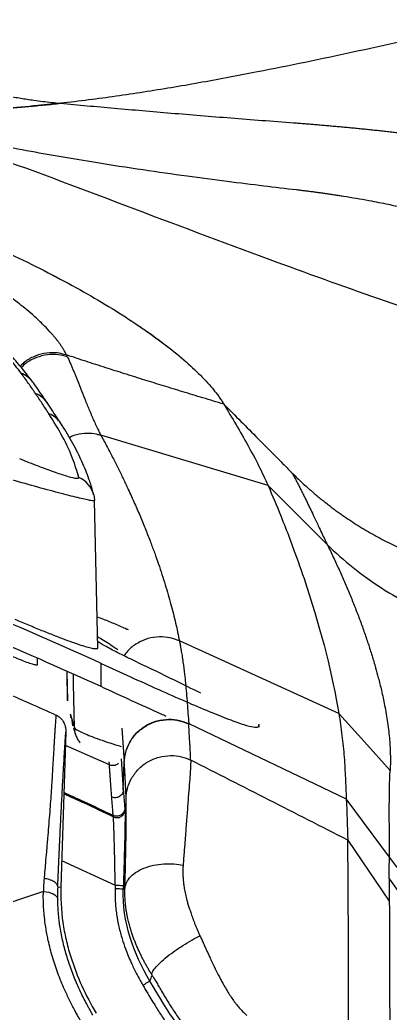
# Model space of a CAD drawing. Extents: x 525 to 609, y 649 to 778.
# Drawn here: x 558.07 to 560.35, y 680.09 to 686.19 of the extents above; entities that cross this region are included whole.
import ezdxf

# ---------------------------------------------------------------- set-up
doc = ezdxf.new("R2010")
doc.units = 0
doc.header["$MEASUREMENT"] = 0
doc.layers.add('1', color=4, linetype='Continuous')

# ---------------------------------------------------------------- blocks, each defined once
blk = doc.blocks.new('JETSETTER')
at = {"layer": '1', "color": 3, "linetype": 'Continuous', "lineweight": 25}
for p, q in [((33.4446, 14.5138), (33.4239, 14.517)), ((33.445, 14.513), (33.4446, 14.5138)), ((34.4704, 14.2055), (33.4446, 14.5138)), ((33.4046, 14.1131), (33.404, 14.1128)), ((33.4254, 13.2073), (33.4047, 14.1128)), ((33.0529, 13.1436), (33.0529, 13.1039)), ((33.4459, 12.9701), (33.4456, 13.1131)), ((33.2345, 13.0634), (33.2381, 12.886)), ((33.2349, 13.0632), (33.2385, 12.8826)), ((33.2549, 12.8033), (33.2591, 12.7917)), ((33.2596, 12.7816), (33.2591, 12.7917)), ((33.2678, 12.7653), (33.2815, 12.719)), ((33.2293, 12.6916), (33.1981, 11.74)), ((33.2766, 12.7166), (33.2866, 12.6826)), ((33.573, 12.7147), (33.588, 12.5092)), ((33.9835, 12.7409), (33.9833, 12.7429)), ((33.9833, 12.7429), (34.951, 12.2824)), ((34.413, 12.7392), (34.4145, 12.7353)), ((34.4158, 12.7221), (34.4158, 12.7311)), ((33.4967, 12.4895), (33.2266, 12.6087)), ((33.4967, 12.4895), (33.4942, 12.5081)), ((33.5679, 12.5266), (33.5821, 12.336)), ((33.5821, 12.336), (33.5881, 12.5071)), ((33.5881, 12.5071), (33.588, 12.5092)), ((35.2155, 11.9235), (34.9511, 12.2824)), ((33.5913, 12.222), (33.592, 12.2137)), ((33.5206, 12.1706), (33.5199, 12.1789)), ((34.9597, 12.0281), (35.215, 11.6524)), ((33.2034, 11.9034), (33.5324, 11.7513)), ((33.1793, 11.7406), (33.1981, 11.74)), ((33.5324, 11.7513), (33.5316, 11.729)), ((33.5823, 11.7496), (33.5816, 11.7274))]:
    blk.add_line(p, q, dxfattribs=at)
at = {"layer": '1', "color": 3, "linetype": 'Continuous', "lineweight": 25, "flags": 128}
for points in [[(33.4001, 14.1475), (33.4026, 14.1355), (33.4046, 14.1131)], [(34.8349, 13.841), (34.6528, 14.0231), (34.4704, 14.2055)], [(34.9048, 12.8062), (34.4157, 13.0286), (33.9266, 13.251)], [(33.2815, 12.719), (33.2766, 12.9878), (33.2755, 13.0453)], [(35.2201, 12.4552), (35.0627, 12.6304), (34.9048, 12.8062)], [(33.2726, 12.7305), (33.2695, 12.7456), (33.2678, 12.7653)], [(33.2865, 12.6831), (33.2834, 12.6979), (33.2815, 12.719)], [(33.0913, 11.712), (32.412, 11.4861), (31.7327, 11.2602)]]:
    blk.add_lwpolyline(points, dxfattribs=at)
at = {"layer": '1', "color": 3, "linetype": 'Continuous', "lineweight": 25}
for centre, radius, start, end in [((32.9008, 14.7501), 0.1542, 36.06491, 69.42287), ((32.9875, 14.6255), 0.1545, 33.61311, 68.98162), ((33.0686, 14.5021), 0.1546, 32.45861, 68.58558), ((33.2485, 14.11), 0.1562, 13.87221, 67.22216)]:
    blk.add_arc(centre, radius, start, end, dxfattribs=at)
for points, knots in [([(36.7355, 17.2739), (36.6783, 17.2599), (36.5589, 17.2306), (36.3727, 17.1852), (36.1717, 17.1366), (35.9683, 17.088), (35.7672, 17.0405), (35.4443, 16.9653), (35.0884, 16.8852), (34.6985, 16.8023), (34.3908, 16.7402), (34.0678, 16.6793), (33.7854, 16.6314), (33.5593, 16.5973), (33.3896, 16.5741), (33.2222, 16.554), (33.0426, 16.5354), (32.8674, 16.5211), (32.7239, 16.513), (32.6166, 16.5088), (32.5404, 16.5069), (32.4644, 16.5062), (32.4112, 16.5064), (32.3707, 16.5071), (32.3425, 16.5077), (32.3154, 16.5086), (32.2881, 16.5095), (32.2586, 16.5107), (32.2241, 16.5123), (32.1929, 16.5139), (32.1618, 16.5156), (32.1347, 16.5173), (32.1031, 16.5196), (32.0713, 16.5221), (32.0366, 16.5252), (31.9989, 16.5289), (31.9579, 16.5335), (31.9138, 16.539), (31.8684, 16.5455), (31.8374, 16.5505), (31.8222, 16.553)], [0, 0, 0, 0, 0.036068, 0.075251, 0.117534, 0.162891, 0.203618, 0.244318, 0.366449, 0.427516, 0.488591, 0.558647, 0.628508, 0.663041, 0.697137, 0.731706, 0.764045, 0.804695, 0.835772, 0.848376, 0.867309, 0.880036, 0.892015, 0.897628, 0.902892, 0.90782, 0.912676, 0.917983, 0.924256, 0.932014, 0.935564, 0.941925, 0.947458, 0.953483, 0.960014, 0.96709, 0.974764, 0.983016, 0.991706, 1, 1, 1, 1]), ([(32.552, 16.673), (32.5627, 16.6699), (32.5846, 16.6636), (32.6188, 16.6543), (32.6553, 16.6447), (32.694, 16.635), (32.735, 16.6253), (32.7783, 16.6156), (32.8239, 16.6061), (32.882, 16.5947), (32.9519, 16.5824), (33.0241, 16.5715), (33.0874, 16.5632), (33.1418, 16.5569), (33.1781, 16.5533), (33.1962, 16.5516)], [0, 0, 0, 0, 0.050588, 0.104586, 0.161991, 0.222798, 0.286999, 0.354587, 0.425552, 0.499882, 0.624988, 0.749932, 0.833408, 0.916767, 1, 1, 1, 1]), ([(31.8222, 16.553), (31.8309, 16.5516), (31.8486, 16.5486), (31.8755, 16.5445), (31.9032, 16.5406), (31.9317, 16.5368), (31.9611, 16.5332), (31.9914, 16.5298), (32.0341, 16.5254), (32.0918, 16.5203), (32.1562, 16.5159), (32.2117, 16.5129), (32.253, 16.511), (32.2874, 16.5096), (32.3291, 16.5081), (32.3835, 16.5066), (32.457, 16.506), (32.5317, 16.5068), (32.6326, 16.5092), (32.7558, 16.5144), (32.8877, 16.523), (33.0026, 16.5324), (33.0987, 16.5412), (33.1634, 16.5481), (33.1962, 16.5516)], [0, 0, 0, 0, 0.01804, 0.0367413, 0.0561175, 0.0761822, 0.0969489, 0.1184316, 0.1406442, 0.1882239, 0.2423227, 0.2792245, 0.3078337, 0.3304409, 0.3513855, 0.3950504, 0.445387, 0.5094709, 0.5583166, 0.6669999, 0.7827529, 0.8530855, 0.9254965, 1, 1, 1, 1]), ([(33.1962, 16.5516), (33.2506, 16.5466), (33.3608, 16.5365), (33.5284, 16.5215), (33.7004, 16.5065), (33.877, 16.4915), (34.0582, 16.4765), (34.2439, 16.4615), (34.4343, 16.4466), (34.5628, 16.4368), (34.6278, 16.4319)], [0, 0, 0, 0, 0.11402, 0.231129, 0.351351, 0.474711, 0.601232, 0.730939, 0.863853, 1, 1, 1, 1]), ([(32.1889, 16.4327), (32.1952, 16.4311), (32.2079, 16.4281), (32.2331, 16.4219), (32.2773, 16.4114), (32.3657, 16.3906), (32.5431, 16.3506), (32.7681, 16.3039), (33.0741, 16.2457), (33.376, 16.1939), (33.6955, 16.1446), (33.9656, 16.1064), (34.2127, 16.0738), (34.4367, 16.0459), (34.5782, 16.0293), (34.6451, 16.0214)], [0, 0, 0, 0, 0.007815, 0.015628, 0.031256, 0.062514, 0.125034, 0.25008, 0.339151, 0.500038, 0.618856, 0.728337, 0.828391, 0.918956, 1, 1, 1, 1]), ([(37.1574, 14.7831), (36.9338, 14.8319), (36.4864, 14.9295), (35.817, 15.1267), (35.1496, 15.3481), (34.41, 15.6157), (33.598, 15.9217), (32.8348, 16.2115), (32.3648, 16.3691), (32.1913, 16.4273)], [0, 0, 0, 0, 0.134281, 0.268568, 0.40286, 0.537155, 0.716216, 0.895277, 1, 1, 1, 1]), ([(34.6278, 16.4319), (34.6392, 16.431), (34.6621, 16.4293), (34.6965, 16.4266), (34.731, 16.4239), (34.7656, 16.4211), (34.8002, 16.4182), (34.8349, 16.4152), (34.8697, 16.4121), (34.9046, 16.409), (34.9395, 16.4058), (34.9745, 16.4025), (35.0095, 16.3991), (35.0446, 16.3956), (35.0797, 16.3921), (35.1149, 16.3884), (35.1501, 16.3847), (35.1854, 16.3809), (35.2207, 16.377), (35.2561, 16.373), (35.2914, 16.3689), (35.3268, 16.3648), (35.3622, 16.3605), (35.3976, 16.3562), (35.4331, 16.3517), (35.4685, 16.3472), (35.504, 16.3426), (35.5394, 16.3378), (35.5748, 16.333), (35.6103, 16.3281), (35.6457, 16.3231), (35.6811, 16.3179), (35.7165, 16.3127), (35.7518, 16.3074), (35.7871, 16.302), (35.8224, 16.2964), (35.8937, 16.285), (36.0004, 16.2671), (36.1409, 16.2415), (36.2797, 16.2142), (36.4587, 16.176), (36.6728, 16.1245), (36.87, 16.0689), (37.0177, 16.0216), (37.1572, 15.9729), (37.3172, 15.9092), (37.4841, 15.8294), (37.6016, 15.7606), (37.6819, 15.7045), (37.7352, 15.6621), (37.7813, 15.6193), (37.8202, 15.5763), (37.8514, 15.5334), (37.8704, 15.4989), (37.8813, 15.4731), (37.8874, 15.4558), (37.8921, 15.4387), (37.8956, 15.4216), (37.8969, 15.4103), (37.8975, 15.4047)], [0, 0, 0, 0, 0.0067849, 0.0135893, 0.0204134, 0.0272574, 0.0341213, 0.0410054, 0.0479097, 0.0548344, 0.0617797, 0.0687457, 0.0757325, 0.0827404, 0.0897693, 0.0968195, 0.103891, 0.1109842, 0.118099, 0.1252356, 0.1323942, 0.139575, 0.1467781, 0.1540036, 0.1612517, 0.1685227, 0.1758166, 0.1831337, 0.1904741, 0.197838, 0.2052257, 0.2126374, 0.2200732, 0.2275335, 0.2350183, 0.2425281, 0.250063, 0.2807657, 0.3118222, 0.3432565, 0.3750974, 0.4370271, 0.5000581, 0.5310309, 0.5625711, 0.6250705, 0.6875835, 0.7500954, 0.7813678, 0.812602, 0.8439426, 0.8750729, 0.9064702, 0.9375198, 0.9501601, 0.9627243, 0.9752164, 0.9876403, 1, 1, 1, 1]), ([(31.2241, 16.2237), (31.2364, 16.2205), (31.2611, 16.214), (31.298, 16.2042), (31.3348, 16.1942), (31.3716, 16.1841), (31.4082, 16.1739), (31.4447, 16.1635), (31.4812, 16.153), (31.5176, 16.1424), (31.5538, 16.1317), (31.59, 16.1209), (31.6261, 16.1099), (31.6621, 16.0989), (31.698, 16.0877), (31.7337, 16.0764), (31.8016, 16.0547), (31.9006, 16.0221), (32.0296, 15.9776), (32.1565, 15.9319), (32.3222, 15.8696), (32.5229, 15.7894), (32.7523, 15.6901), (32.9694, 15.5885), (33.1732, 15.4854), (33.3625, 15.3818), (33.5367, 15.2781), (33.6942, 15.1755), (33.8349, 15.0742), (33.9568, 14.9758), (34.0423, 14.8965), (34.1004, 14.8353), (34.1326, 14.7978), (34.1557, 14.7684), (34.1716, 14.7466), (34.1863, 14.7252), (34.1949, 14.7113), (34.1991, 14.7044)], [0, 0, 0, 0, 0.008508, 0.017011, 0.025509, 0.034003, 0.042495, 0.050985, 0.059473, 0.067962, 0.07645, 0.08494, 0.093431, 0.101925, 0.110423, 0.118924, 0.12743, 0.158909, 0.190327, 0.221733, 0.253173, 0.315541, 0.377826, 0.439888, 0.501812, 0.563797, 0.625461, 0.687568, 0.749196, 0.811767, 0.873681, 0.905092, 0.936529, 0.952465, 0.968353, 0.984197, 1, 1, 1, 1]), ([(33.2336, 15.0066), (33.2321, 15.0096), (33.2291, 15.0155), (33.2243, 15.0244), (33.2193, 15.0331), (33.2142, 15.0416), (33.2089, 15.05), (33.2036, 15.0581), (33.1982, 15.0661), (33.1928, 15.0738), (33.1874, 15.0813), (33.1819, 15.0886), (33.1765, 15.0957), (33.1712, 15.1025), (33.166, 15.1091), (33.1608, 15.1154), (33.1557, 15.1215), (33.1508, 15.1273), (33.1461, 15.1329), (33.13, 15.1513), (33.1062, 15.1768), (33.071, 15.2113), (33.0351, 15.2445), (32.9784, 15.2935), (32.9089, 15.3479), (32.8098, 15.4187), (32.7205, 15.4768), (32.6427, 15.5232), (32.6067, 15.544), (32.5871, 15.5551), (32.5634, 15.5684), (32.5263, 15.5888), (32.4686, 15.6199), (32.3749, 15.6689), (32.2519, 15.7306), (32.1236, 15.7909), (32.0192, 15.8376), (31.9405, 15.8715), (31.8612, 15.9046), (31.7811, 15.9367), (31.6966, 15.9692), (31.6003, 16.0045), (31.5116, 16.0352), (31.4368, 16.0598), (31.3873, 16.0755), (31.3411, 16.0898), (31.2986, 16.1025), (31.2714, 16.1104), (31.2585, 16.1142)], [0, 0, 0, 0, 0.009223, 0.018179, 0.026868, 0.035291, 0.043448, 0.051341, 0.058969, 0.066334, 0.073435, 0.080273, 0.086847, 0.093159, 0.099208, 0.104994, 0.110518, 0.115778, 0.120776, 0.125511, 0.165436, 0.188204, 0.215247, 0.250351, 0.311693, 0.350266, 0.425146, 0.454993, 0.466156, 0.477332, 0.482975, 0.499722, 0.529121, 0.562074, 0.624578, 0.68713, 0.720012, 0.749603, 0.779661, 0.811923, 0.840939, 0.874626, 0.91851, 0.937379, 0.955059, 0.9714, 0.986386, 1, 1, 1, 1]), ([(34.6451, 16.0214), (34.6533, 16.0205), (34.6697, 16.0185), (34.6946, 16.0155), (34.7198, 16.0124), (34.7454, 16.0091), (34.7713, 16.0056), (34.7975, 16.0021), (34.8241, 15.9983), (34.8509, 15.9945), (34.8781, 15.9904), (34.9055, 15.9862), (34.9769, 15.975), (35.0791, 15.9574), (35.1991, 15.9338), (35.2813, 15.916), (35.3669, 15.8962), (35.4603, 15.8728), (35.5774, 15.8395), (35.6867, 15.8042), (35.7886, 15.7661), (35.8832, 15.725), (35.9593, 15.6851), (36.0285, 15.641), (36.0763, 15.6021), (36.1072, 15.5673), (36.1241, 15.5425), (36.1332, 15.525), (36.1386, 15.5108), (36.1417, 15.5003), (36.144, 15.4899), (36.1448, 15.4829), (36.1451, 15.4794)], [0, 0, 0, 0, 0.010606, 0.021374, 0.032304, 0.043397, 0.054651, 0.066069, 0.077651, 0.089397, 0.101307, 0.113383, 0.125625, 0.195886, 0.250513, 0.291737, 0.313047, 0.375327, 0.432459, 0.500327, 0.56339, 0.625096, 0.700276, 0.750215, 0.826978, 0.875004, 0.905221, 0.937605, 0.953096, 0.968656, 0.984288, 1, 1, 1, 1]), ([(33.1174, 15.513), (33.1227, 15.5102), (33.1384, 15.5024), (33.1535, 15.4943), (33.1634, 15.489)], [0, 0, 0, 0, 0.344371, 1, 1, 1, 1]), ([(33.6548, 15.1999), (33.6554, 15.1994), (33.6774, 15.185), (33.7124, 15.161), (33.7594, 15.1281), (33.7935, 15.1034), (33.8114, 15.0901), (33.8173, 15.0857), (33.818, 15.0851)], [0, 0, 0, 0, 0.008988, 0.307158, 0.577067, 0.791189, 0.975201, 1, 1, 1, 1]), ([(32.955, 14.8945), (32.9322, 14.9243), (32.8979, 14.969), (32.8442, 15.0311), (32.815, 15.0629), (32.8003, 15.0788)], [0, 0, 0, 0, 0.499903, 0.749938, 1, 1, 1, 1]), ([(33.0236, 14.8428), (33.0117, 14.8589), (32.9817, 14.8997), (32.9265, 14.9667), (32.8815, 15.0155), (32.8607, 15.0381)], [0, 0, 0, 0, 0.258624, 0.657327, 1, 1, 1, 1]), ([(33.2336, 15.0066), (33.2148, 15.0115), (33.1756, 15.0217), (33.1104, 15.0202), (33.0432, 15.0028), (32.9865, 14.9748), (32.9591, 14.9479), (32.9489, 14.9379)], [0, 0, 0, 0, 0.192697, 0.403617, 0.62871, 0.861623, 1, 1, 1, 1]), ([(33.2388, 14.9955), (33.22, 15.0004), (33.1806, 15.0108), (33.1153, 15.0095), (33.0479, 14.9924), (32.992, 14.9651), (32.9652, 14.939), (32.9557, 14.9296)], [0, 0, 0, 0, 0.194534, 0.407468, 0.634713, 0.869852, 1, 1, 1, 1]), ([(34.1991, 14.7044), (34.1563, 14.7173), (34.0721, 14.7425), (33.9486, 14.7801), (33.8301, 14.8163), (33.7116, 14.853), (33.5933, 14.89), (33.472, 14.9285), (33.3526, 14.9671), (33.2727, 14.9936), (33.2336, 15.0066)], [0, 0, 0, 0, 0.1326607, 0.2601863, 0.3826226, 0.5000205, 0.6277323, 0.7500158, 0.8777214, 1, 1, 1, 1]), ([(33.2388, 14.9955), (33.2423, 14.9878), (33.2491, 14.9725), (33.2589, 14.9501), (33.2682, 14.9282), (33.2772, 14.907), (33.2857, 14.8863), (33.3, 14.8515), (33.3196, 14.8027), (33.3405, 14.7497), (33.3576, 14.7066), (33.3713, 14.6729), (33.3851, 14.6396), (33.3992, 14.6069), (33.4137, 14.575), (33.4287, 14.5437), (33.4393, 14.5238), (33.4446, 14.5138)], [0, 0, 0, 0, 0.044119, 0.087245, 0.129387, 0.170554, 0.210757, 0.250004, 0.375329, 0.500005, 0.569992, 0.640403, 0.711272, 0.78263, 0.854511, 0.926955, 1, 1, 1, 1]), ([(33.4456, 13.1131), (33.2235, 13.2124), (32.7793, 13.4111), (32.0994, 13.6774), (31.4078, 13.921), (30.7041, 14.1388), (29.9897, 14.3307), (29.2455, 14.5007), (28.4717, 14.6451), (27.6689, 14.7607), (26.862, 14.8429), (26.0447, 14.8919), (25.2179, 14.9062), (24.3832, 14.8849), (23.55, 14.828), (22.6916, 14.7323), (21.8099, 14.5934), (20.9074, 14.4071), (20.0085, 14.1772), (19.1158, 13.9019), (18.23, 13.585), (17.6536, 13.3382), (17.3655, 13.2149)], [0, 0, 0, 0, 0.04406, 0.088135, 0.132195, 0.176825, 0.22147, 0.266099, 0.314989, 0.363922, 0.412855, 0.461745, 0.51207, 0.562442, 0.612813, 0.663139, 0.718691, 0.774275, 0.829828, 0.886541, 0.943287, 1, 1, 1, 1]), ([(33.043, 14.7697), (33.036, 14.7801), (33.022, 14.8007), (32.9931, 14.8422), (32.9702, 14.8736), (32.955, 14.8945)], [0, 0, 0, 0, 0.250886, 0.501773, 1, 1, 1, 1]), ([(33.1158, 14.7116), (33.1096, 14.7209), (33.0842, 14.7589), (33.0528, 14.8035), (33.0285, 14.8367), (33.0255, 14.8409)], [0, 0, 0, 0, 0.218905, 0.90138, 1, 1, 1, 1]), ([(33.4459, 12.9701), (33.2242, 13.0701), (32.7807, 13.27), (32.1017, 13.5381), (31.4109, 13.7834), (30.7078, 14.0027), (29.9939, 14.1961), (29.2518, 14.367), (28.4818, 14.512), (27.6845, 14.6281), (26.8831, 14.7111), (26.0713, 14.7611), (25.2501, 14.7767), (24.4208, 14.7569), (23.5931, 14.7017), (22.7353, 14.6075), (21.8495, 14.469), (20.9384, 14.2815), (20.0308, 14.0491), (19.1295, 13.7701), (18.2353, 13.4482), (17.6538, 13.1973), (17.3632, 13.0719)], [0, 0, 0, 0, 0.04402, 0.088056, 0.132076, 0.176673, 0.221285, 0.265882, 0.314418, 0.362996, 0.411575, 0.460111, 0.510072, 0.560079, 0.610086, 0.660047, 0.71609, 0.772164, 0.828207, 0.88546, 0.942747, 1, 1, 1, 1]), ([(33.125, 14.646), (33.1182, 14.6564), (33.1047, 14.677), (33.0774, 14.7183), (33.0568, 14.7491), (33.043, 14.7697)], [0, 0, 0, 0, 0.250211, 0.500421, 1, 1, 1, 1]), ([(33.1982, 14.5864), (33.1923, 14.5955), (33.1653, 14.637), (33.1377, 14.6785), (33.1161, 14.7109)], [0, 0, 0, 0, 0.218787, 1, 1, 1, 1]), ([(34.1991, 14.7044), (34.2496, 14.6201), (34.2999, 14.5357), (34.3695, 14.4104), (34.3919, 14.3688), (34.4335, 14.2866), (34.4523, 14.2464), (34.4704, 14.2056)], [0, 0, 0, 0, 0.5, 0.5, 0.75, 0.75, 1, 1, 1, 1]), ([(34.1991, 14.7044), (34.2689, 14.6341), (34.369, 14.5333), (34.4921, 14.4093), (34.5618, 14.3393), (34.6011, 14.2996), (34.6172, 14.2833)], [0, 0, 0, 0, 0.5008888, 0.7175649, 0.8838997, 1, 1, 1, 1]), ([(33.309, 14.2541), (33.2975, 14.2927), (33.2739, 14.3726), (33.2133, 14.5033), (33.1544, 14.5985), (33.125, 14.646)], [0, 0, 0, 0, 0.318223, 0.659039, 1, 1, 1, 1]), ([(33.3999, 14.1474), (33.3993, 14.1502), (33.3934, 14.1781), (33.3733, 14.2411), (33.336, 14.3384), (33.2822, 14.4476), (33.2324, 14.5336), (33.2037, 14.5775), (33.1988, 14.585)], [0, 0, 0, 0, 0.019927, 0.196929, 0.442803, 0.693301, 0.947442, 1, 1, 1, 1]), ([(33.445, 14.513), (33.4266, 14.5174), (33.3881, 14.5265), (33.3262, 14.5232), (33.2786, 14.5138), (33.2551, 14.5007), (33.2509, 14.4984)], [0, 0, 0, 0, 0.287104, 0.598481, 0.928433, 1, 1, 1, 1]), ([(33.445, 14.513), (33.4518, 14.5006), (33.4651, 14.4759), (33.4844, 14.4395), (33.503, 14.4039), (33.5208, 14.3693), (33.5378, 14.3355), (33.5542, 14.3027), (33.5698, 14.2708), (33.5847, 14.2397), (33.599, 14.2096), (33.6217, 14.1611), (33.6516, 14.0951), (33.6872, 14.0125), (33.7198, 13.9333), (33.7488, 13.859), (33.7747, 13.7893), (33.7979, 13.7233), (33.8195, 13.6589), (33.8394, 13.5961), (33.8577, 13.5348), (33.8744, 13.475), (33.8896, 13.4167), (33.9034, 13.36), (33.9158, 13.3048), (33.923, 13.2688), (33.9266, 13.251)], [0, 0, 0, 0, 0.0277915, 0.054963, 0.0815144, 0.1074456, 0.1327566, 0.1574473, 0.1815176, 0.2049676, 0.2277971, 0.2500061, 0.315455, 0.3789379, 0.4404544, 0.5000043, 0.5532827, 0.6058332, 0.6576554, 0.7087491, 0.7591139, 0.8087498, 0.8576564, 0.9058337, 0.9532816, 1, 1, 1, 1]), ([(32.9451, 14.3698), (32.9835, 14.3546), (33.0604, 14.324), (33.1648, 14.2858), (33.2473, 14.259), (33.3015, 14.2461), (33.3065, 14.2514), (33.309, 14.2541)], [0, 0, 0, 0, 0.204175, 0.409017, 0.604832, 0.802628, 1, 1, 1, 1]), ([(34.6172, 14.2833), (34.6207, 14.277), (34.6278, 14.2641), (34.6383, 14.2446), (34.649, 14.2245), (34.6597, 14.2039), (34.6706, 14.1826), (34.6816, 14.1608), (34.6928, 14.1383), (34.7042, 14.1151), (34.7157, 14.0912), (34.7303, 14.0608), (34.7513, 14.0164), (34.7754, 13.9651), (34.7993, 13.9147), (34.8179, 13.876), (34.8296, 13.8518), (34.8349, 13.841)], [0, 0, 0, 0, 0.042684, 0.086989, 0.132918, 0.180472, 0.229655, 0.280468, 0.332911, 0.386985, 0.442691, 0.500029, 0.599045, 0.750028, 0.84892, 0.93225, 1, 1, 1, 1]), ([(34.6172, 14.2833), (34.626, 14.2746), (34.6433, 14.2573), (34.6694, 14.2322), (34.6955, 14.208), (34.7213, 14.1848), (34.747, 14.1624), (34.7723, 14.141), (34.7974, 14.1204), (34.8223, 14.1006), (34.8468, 14.0816), (34.871, 14.0633), (34.8948, 14.0458), (34.9183, 14.0291), (34.9414, 14.013), (34.9883, 13.9813), (35.0601, 13.9359), (35.1586, 13.8804), (35.2586, 13.8304), (35.3645, 13.7837), (35.477, 13.741), (35.5925, 13.7042), (35.7082, 13.6739), (35.8198, 13.6507), (35.9307, 13.6334), (36.018, 13.6239), (36.0859, 13.6189), (36.1347, 13.6164), (36.1854, 13.6148), (36.2197, 13.6147), (36.2372, 13.6146)], [0, 0, 0, 0, 0.020708, 0.040981, 0.06082, 0.080226, 0.099201, 0.117748, 0.135872, 0.153578, 0.170871, 0.187754, 0.204233, 0.220309, 0.235985, 0.25126, 0.314972, 0.377857, 0.43994, 0.501281, 0.57079, 0.640345, 0.703022, 0.769813, 0.829767, 0.889674, 0.915808, 0.942914, 0.970983, 1, 1, 1, 1]), ([(33.404, 14.1128), (33.4034, 14.112), (33.4023, 14.1102), (33.3851, 14.1121), (33.3555, 14.1177), (33.3006, 14.1301), (33.2049, 14.1544), (33.0605, 14.1934), (32.9527, 14.2238), (32.8992, 14.2388)], [0, 0, 0, 0, 0.086009, 0.187711, 0.289893, 0.392077, 0.591925, 0.797803, 1, 1, 1, 1]), ([(34.8349, 13.841), (34.841, 13.8283), (34.8533, 13.803), (34.8713, 13.7651), (34.8891, 13.7271), (34.9064, 13.689), (34.9235, 13.651), (34.9401, 13.6129), (34.9565, 13.5748), (34.9724, 13.5368), (34.988, 13.4988), (35.0031, 13.4608), (35.0179, 13.4228), (35.0323, 13.385), (35.0462, 13.3472), (35.0597, 13.3095), (35.0727, 13.2719), (35.0853, 13.2344), (35.0975, 13.197), (35.1091, 13.1598), (35.1203, 13.1228), (35.1333, 13.0777), (35.1493, 13.019), (35.1684, 12.9416), (35.1881, 12.8492), (35.2023, 12.7649), (35.2114, 12.6948), (35.2165, 12.644), (35.2197, 12.5978), (35.2214, 12.5561), (35.2219, 12.5188), (35.2215, 12.4855), (35.2205, 12.465), (35.2201, 12.4552)], [0, 0, 0, 0, 0.0241014, 0.0482979, 0.0725896, 0.0969764, 0.1214583, 0.1460354, 0.1707077, 0.1954753, 0.2203382, 0.2452966, 0.2703505, 0.2955001, 0.3207456, 0.3460871, 0.3715249, 0.3970592, 0.4226903, 0.4484184, 0.4742438, 0.500167, 0.5435705, 0.5996665, 0.6684805, 0.7500523, 0.7945136, 0.8360632, 0.8746978, 0.9104134, 0.9432055, 0.9730694, 1, 1, 1, 1]), ([(34.8349, 13.841), (34.9342, 13.7435), (35.0458, 13.6539), (35.289, 13.4978), (35.4205, 13.4313), (35.6956, 13.3262), (35.8391, 13.2878), (36.1291, 13.2404), (36.2755, 13.2315), (36.4189, 13.2363)], [0, 0, 0, 0, 0.25, 0.25, 0.5, 0.5, 0.75, 0.75, 1, 1, 1, 1]), ([(31.2974, 13.5334), (31.3226, 13.5249), (31.372, 13.5083), (31.4447, 13.4834), (31.5147, 13.4591), (31.582, 13.4355), (31.6467, 13.4125), (31.7088, 13.3902), (31.829, 13.3466), (32.0065, 13.2804), (32.2346, 13.192), (32.4494, 13.1057), (32.6479, 13.0234), (32.8332, 12.9444), (33.0053, 12.8692), (33.1155, 12.8198), (33.1685, 12.796)], [0, 0, 0, 0, 0.039545, 0.077734, 0.114569, 0.150049, 0.184175, 0.216949, 0.248371, 0.374776, 0.499506, 0.613067, 0.7199, 0.820002, 0.913369, 1, 1, 1, 1]), ([(33.4247, 13.2073), (33.4242, 13.2053), (33.423, 13.201), (33.4061, 13.2013), (33.3769, 13.2073), (33.3362, 13.219), (33.2855, 13.236), (33.2257, 13.2577), (33.1577, 13.2838), (33.0823, 13.3138), (33.0021, 13.3466), (32.9466, 13.37), (32.9189, 13.3817)], [0, 0, 0, 0, 0.085171, 0.184179, 0.283295, 0.382421, 0.480449, 0.578511, 0.681682, 0.784893, 0.892431, 1, 1, 1, 1]), ([(33.421, 13.399), (33.4341, 13.3942), (33.468, 13.3816), (33.5306, 13.3559), (33.5819, 13.3343), (33.609, 13.322), (33.6113, 13.321)], [0, 0, 0, 0, 0.233533, 0.606525, 0.967591, 1, 1, 1, 1]), ([(33.5477, 13.1958), (33.5405, 13.201), (33.5026, 13.228), (33.4561, 13.258), (33.4297, 13.2722), (33.4238, 13.2754)], [0, 0, 0, 0, 0.154524, 0.81205, 1, 1, 1, 1]), ([(33.667, 13.1204), (33.6344, 13.1359), (33.5693, 13.1671), (33.485, 13.211), (33.439, 13.2372), (33.4257, 13.2464), (33.4245, 13.2472)], [0, 0, 0, 0, 0.330014, 0.660783, 0.968477, 1, 1, 1, 1]), ([(33.9266, 13.251), (33.9078, 13.2581), (33.8684, 13.2731), (33.8019, 13.2783), (33.7318, 13.2677), (33.6651, 13.2379), (33.6147, 13.2004), (33.5939, 13.1697), (33.5868, 13.1592)], [0, 0, 0, 0, 0.157894, 0.331061, 0.516152, 0.707837, 0.899521, 1, 1, 1, 1]), ([(33.9266, 13.251), (33.9282, 13.2426), (33.9318, 13.2241), (33.9371, 13.194), (33.9428, 13.159), (33.9503, 13.1088), (33.9574, 13.053), (33.9642, 12.9896), (33.9697, 12.9304), (33.9764, 12.8469), (33.9806, 12.7845), (33.9833, 12.7429)], [0, 0, 0, 0, 0.047847, 0.105459, 0.172839, 0.249988, 0.397387, 0.499986, 0.624991, 0.749997, 1, 1, 1, 1]), ([(33.0529, 13.1039), (33.0516, 13.1029), (33.0489, 13.1011), (33.0258, 13.107), (32.991, 13.1188), (32.9466, 13.1357), (32.9138, 13.1494), (32.8977, 13.1561)], [0, 0, 0, 0, 0.192485, 0.384768, 0.582722, 0.795898, 1, 1, 1, 1]), ([(33.4456, 13.1131), (33.5059, 13.0855), (33.6265, 13.0301), (33.8013, 12.9512), (33.9652, 12.8787), (34.1107, 12.8166), (34.2322, 12.7681), (34.3235, 12.7357), (34.3834, 12.7204), (34.4155, 12.7193), (34.4148, 12.7301), (34.4145, 12.7353)], [0, 0, 0, 0, 0.120033, 0.240053, 0.360359, 0.480599, 0.594465, 0.708242, 0.808948, 0.909617, 1, 1, 1, 1]), ([(33.667, 13.1204), (33.743, 13.0844), (33.8731, 13.0227), (34.002, 12.9585), (34.0556, 12.9318)], [0, 0, 0, 0, 0.583959, 1, 1, 1, 1]), ([(33.8458, 12.7873), (33.8352, 12.792), (33.7684, 12.8217), (33.6338, 12.8832), (33.5085, 12.9411), (33.4459, 12.9701)], [0, 0, 0, 0, 0.085622, 0.542781, 1, 1, 1, 1]), ([(34.9048, 12.8062), (34.9124, 12.7605), (34.919, 12.7152), (34.93, 12.6256), (34.9345, 12.5812), (34.9411, 12.494), (34.9433, 12.4513), (34.9473, 12.3666), (34.9491, 12.3246), (34.951, 12.2824)], [0, 0, 0, 0, 0.25, 0.25, 0.5, 0.5, 0.75, 0.75, 1, 1, 1, 1]), ([(33.1685, 12.796), (33.1681, 12.7912), (33.1674, 12.7818), (33.1664, 12.7673), (33.1654, 12.7531), (33.1644, 12.7389), (33.1635, 12.725), (33.1626, 12.7112), (33.1617, 12.6977), (33.1609, 12.6844), (33.1601, 12.6714), (33.1593, 12.6588), (33.1585, 12.6464), (33.1578, 12.6345), (33.1571, 12.6229), (33.1543, 12.5759), (33.1498, 12.4984), (33.1438, 12.397), (33.1387, 12.3176), (33.134, 12.2509), (33.1287, 12.1819), (33.1231, 12.1113), (33.1167, 12.0361), (33.1102, 11.9617), (33.1041, 11.8918), (33.0994, 11.8371), (33.0967, 11.8053), (33.0956, 11.7921)], [0, 0, 0, 0, 0.022213, 0.043764, 0.064654, 0.084881, 0.104447, 0.123351, 0.141591, 0.159169, 0.176084, 0.192335, 0.207923, 0.222846, 0.237106, 0.250701, 0.394002, 0.501451, 0.564973, 0.625886, 0.688212, 0.750794, 0.808375, 0.87561, 0.929038, 0.970544, 1, 1, 1, 1]), ([(33.1685, 12.796), (33.1702, 12.7952), (33.1737, 12.7935), (33.1788, 12.7906), (33.1837, 12.7874), (33.1885, 12.7839), (33.1953, 12.7783), (33.2037, 12.7696), (33.2125, 12.7575), (33.2199, 12.7434), (33.2244, 12.7309), (33.2271, 12.7196), (33.2287, 12.7101), (33.2295, 12.7004), (33.2294, 12.6941), (33.2293, 12.6916)], [0, 0, 0, 0, 0.045149, 0.090723, 0.136665, 0.182915, 0.229414, 0.343307, 0.463772, 0.579436, 0.714739, 0.773335, 0.85188, 0.940473, 1, 1, 1, 1]), ([(33.2591, 12.7917), (33.2606, 12.786), (33.2637, 12.7746), (33.2665, 12.7684), (33.2678, 12.7653)], [0, 0, 0, 0, 0.499991, 1, 1, 1, 1]), ([(33.588, 12.5092), (33.5887, 12.528), (33.5914, 12.5479), (33.6022, 12.5884), (33.6104, 12.609), (33.6326, 12.6489), (33.6467, 12.6682), (33.6803, 12.703), (33.6999, 12.7184), (33.7425, 12.7437), (33.7656, 12.7534), (33.8127, 12.7663), (33.8367, 12.7696), (33.883, 12.7702), (33.9054, 12.7676), (33.9469, 12.758), (33.9661, 12.7511), (33.9833, 12.7429)], [0, 0, 0, 0, 0.125, 0.125, 0.25, 0.25, 0.375, 0.375, 0.5, 0.5, 0.625, 0.625, 0.75, 0.75, 0.875, 0.875, 1, 1, 1, 1]), ([(33.5881, 12.5071), (33.5888, 12.526), (33.5915, 12.5458), (33.6024, 12.5863), (33.6105, 12.607), (33.6327, 12.6469), (33.6468, 12.6662), (33.6805, 12.7009), (33.7, 12.7164), (33.7427, 12.7416), (33.7658, 12.7514), (33.8128, 12.7643), (33.8368, 12.7675), (33.8831, 12.7681), (33.9055, 12.7655), (33.947, 12.756), (33.9662, 12.7491), (33.9835, 12.7409)], [0, 0, 0, 0, 0.125, 0.125, 0.25, 0.25, 0.375, 0.375, 0.5, 0.5, 0.625, 0.625, 0.75, 0.75, 0.875, 0.875, 1, 1, 1, 1]), ([(33.1793, 11.7406), (33.1796, 11.7486), (33.1803, 11.7646), (33.1814, 11.7883), (33.1824, 11.8119), (33.1834, 11.8353), (33.1844, 11.8585), (33.1855, 11.8816), (33.1865, 11.9045), (33.1875, 11.9273), (33.1886, 11.9499), (33.1896, 11.9723), (33.1906, 11.9946), (33.1917, 12.0167), (33.1946, 12.0779), (33.1993, 12.1748), (33.2046, 12.2782), (33.2088, 12.3557), (33.2119, 12.4114), (33.215, 12.4647), (33.2176, 12.5097), (33.2199, 12.5473), (33.2218, 12.5784), (33.2238, 12.6083), (33.2256, 12.6372), (33.2275, 12.6651), (33.2287, 12.6827), (33.2293, 12.6916)], [0, 0, 0, 0, 0.0189333, 0.0378919, 0.0568796, 0.0758999, 0.0949565, 0.1140531, 0.1331933, 0.1523807, 0.1716188, 0.1909112, 0.2102613, 0.2296727, 0.2491488, 0.3734076, 0.4984134, 0.5603547, 0.6236613, 0.6861618, 0.7491712, 0.7907328, 0.8323655, 0.874089, 0.915923, 0.9578869, 1, 1, 1, 1]), ([(33.2815, 12.719), (33.2821, 12.7177), (33.2853, 12.7113), (33.3092, 12.6969), (33.3576, 12.6758), (33.4069, 12.6567), (33.4663, 12.6358), (33.5224, 12.6172), (33.559, 12.606), (33.5716, 12.6021)], [0, 0, 0, 0, 0.068083, 0.329166, 0.473431, 0.617732, 0.769198, 0.920706, 1, 1, 1, 1]), ([(33.9957, 12.5194), (33.9955, 12.5241), (33.9952, 12.5336), (33.9945, 12.5524), (33.9933, 12.5748), (33.9919, 12.6025), (33.9896, 12.6442), (33.9868, 12.6906), (33.9844, 12.7275), (33.9835, 12.7409)], [0, 0, 0, 0, 0.0625449, 0.125, 0.2500001, 0.3619496, 0.5000007, 0.818704, 1, 1, 1, 1]), ([(33.2874, 12.6833), (33.2883, 12.679), (33.2913, 12.6651), (33.3014, 12.6451), (33.3113, 12.6317), (33.3158, 12.6258)], [0, 0, 0, 0, 0.1932415, 0.6392749, 1, 1, 1, 1]), ([(33.5993, 12.2868), (33.5991, 12.2925), (33.5986, 12.3046), (33.5978, 12.3232), (33.5969, 12.344), (33.5958, 12.3688), (33.5937, 12.4091), (33.5912, 12.4559), (33.589, 12.4926), (33.5881, 12.5071)], [0, 0, 0, 0, 0.076336, 0.159669, 0.25, 0.357718, 0.5, 0.802264, 1, 1, 1, 1]), ([(33.5993, 12.2868), (33.6, 12.3056), (33.6027, 12.3255), (33.6136, 12.366), (33.6217, 12.3866), (33.644, 12.4265), (33.6582, 12.4458), (33.692, 12.4805), (33.7116, 12.496), (33.7544, 12.5211), (33.7776, 12.5308), (33.8248, 12.5436), (33.8489, 12.5467), (33.8953, 12.5471), (33.9177, 12.5444), (33.9593, 12.5347), (33.9784, 12.5277), (33.9957, 12.5194)], [0, 0, 0, 0, 0.125, 0.125, 0.25, 0.25, 0.375, 0.375, 0.5, 0.5, 0.625, 0.625, 0.75, 0.75, 0.875, 0.875, 1, 1, 1, 1]), ([(33.9957, 12.5194), (33.9957, 12.5169), (33.9957, 12.5126), (33.9957, 12.5069), (33.9956, 12.501), (33.9954, 12.4934), (33.9948, 12.4795), (33.9937, 12.4596), (33.9912, 12.4236), (33.9869, 12.37), (33.9819, 12.306), (33.9777, 12.2488), (33.9743, 12.2031), (33.9707, 12.1545), (33.9673, 12.11), (33.9643, 12.0702), (33.9616, 12.0359), (33.9588, 11.9991), (33.9557, 11.9599), (33.9525, 11.9183), (33.9502, 11.8891), (33.9491, 11.8742)], [0, 0, 0, 0, 0.030054, 0.05079, 0.062226, 0.091423, 0.12468, 0.185452, 0.249911, 0.37504, 0.499612, 0.561919, 0.624412, 0.686675, 0.749725, 0.787449, 0.826766, 0.867678, 0.910187, 0.954293, 1, 1, 1, 1]), ([(33.5532, 12.5), (33.5502, 12.4973), (33.5439, 12.4917), (33.5319, 12.4866), (33.5193, 12.4846), (33.5072, 12.4855), (33.5001, 12.4882), (33.4967, 12.4895)], [0, 0, 0, 0, 0.198557, 0.415399, 0.624885, 0.821005, 1, 1, 1, 1]), ([(33.5109, 12.2929), (33.5104, 12.2987), (33.5095, 12.3104), (33.5081, 12.3285), (33.5067, 12.3472), (33.5053, 12.3666), (33.5038, 12.3884), (33.5023, 12.4118), (33.5006, 12.4374), (33.4988, 12.4629), (33.4974, 12.4808), (33.4967, 12.4895)], [0, 0, 0, 0, 0.09678, 0.195171, 0.295171, 0.396782, 0.500001, 0.632254, 0.750002, 0.878244, 1, 1, 1, 1]), ([(35.2155, 11.9235), (35.2156, 11.9348), (35.2157, 11.9575), (35.2157, 12.003), (35.2155, 12.0826), (35.2149, 12.1741), (35.2151, 12.2631), (35.2157, 12.3221), (35.2167, 12.372), (35.2181, 12.4145), (35.2194, 12.4418), (35.2201, 12.4552)], [0, 0, 0, 0, 0.062479, 0.125003, 0.250007, 0.500012, 0.629778, 0.750006, 0.836052, 0.919385, 1, 1, 1, 1]), ([(33.5199, 12.1789), (33.4608, 12.207), (33.3603, 12.2548), (33.2589, 12.3009), (33.2171, 12.3199)], [0, 0, 0, 0, 0.587671, 1, 1, 1, 1]), ([(33.5821, 12.336), (33.5818, 12.3292), (33.58, 12.3215), (33.5721, 12.307), (33.5658, 12.3003), (33.5505, 12.291), (33.5416, 12.2885), (33.5249, 12.2881), (33.5172, 12.29), (33.5109, 12.2929)], [0, 0, 0, 0, 0.25, 0.25, 0.5, 0.5, 0.75, 0.75, 1, 1, 1, 1]), ([(33.5821, 12.336), (33.5825, 12.3302), (33.5835, 12.3186), (33.5848, 12.3015), (33.5862, 12.2849), (33.5875, 12.2686), (33.5888, 12.2527), (33.5901, 12.2371), (33.5909, 12.227), (33.5913, 12.222)], [0, 0, 0, 0, 0.142991, 0.285935, 0.428833, 0.571686, 0.714498, 0.857268, 1, 1, 1, 1]), ([(33.5206, 12.1706), (33.4615, 12.1987), (33.3606, 12.2467), (33.259, 12.2929), (33.2169, 12.3121)], [0, 0, 0, 0, 0.585924, 1, 1, 1, 1]), ([(33.5199, 12.1789), (33.5195, 12.1839), (33.5187, 12.1939), (33.5175, 12.2094), (33.5162, 12.2253), (33.515, 12.2416), (33.5136, 12.2583), (33.5123, 12.2754), (33.5113, 12.2871), (33.5109, 12.2929)], [0, 0, 0, 0, 0.141995, 0.284277, 0.426848, 0.569705, 0.71285, 0.856282, 1, 1, 1, 1]), ([(33.592, 11.727), (33.5921, 11.7334), (33.5925, 11.7462), (33.5929, 11.7651), (33.5934, 11.7837), (33.5938, 11.8021), (33.5942, 11.8203), (33.5947, 11.8382), (33.5951, 11.8558), (33.5954, 11.8732), (33.5958, 11.8903), (33.5962, 11.9072), (33.5971, 11.949), (33.5983, 12.012), (33.5995, 12.0892), (33.6002, 12.1557), (33.6004, 12.1989), (33.6003, 12.2258), (33.6002, 12.2406), (33.6001, 12.2541), (33.5999, 12.2663), (33.5996, 12.2774), (33.5994, 12.2836), (33.5993, 12.2868)], [0, 0, 0, 0, 0.0228537, 0.0456725, 0.0684618, 0.0912269, 0.1139732, 0.136706, 0.1594307, 0.1821527, 0.2048772, 0.2276098, 0.2503557, 0.3765624, 0.5004729, 0.6243485, 0.7501667, 0.7919172, 0.8335719, 0.8751692, 0.9167473, 0.9583448, 1, 1, 1, 1]), ([(33.5913, 12.222), (33.5911, 12.2151), (33.5893, 12.2074), (33.5813, 12.1928), (33.575, 12.186), (33.5597, 12.1768), (33.5507, 12.1743), (33.534, 12.174), (33.5262, 12.1759), (33.5199, 12.1789)], [0, 0, 0, 0, 0.25, 0.25, 0.5, 0.5, 0.75, 0.75, 1, 1, 1, 1]), ([(33.5206, 12.1706), (33.5269, 12.1676), (33.5346, 12.1657), (33.5514, 12.166), (33.5603, 12.1684), (33.5757, 12.1777), (33.5819, 12.1845), (33.5899, 12.1991), (33.5917, 12.2068), (33.592, 12.2137)], [0, 0, 0, 0, 0.25, 0.25, 0.5, 0.5, 0.75, 0.75, 1, 1, 1, 1]), ([(33.592, 12.2137), (33.592, 12.2131), (33.5921, 12.212), (33.5922, 12.2099), (33.5923, 12.2074), (33.5924, 12.2046), (33.5924, 12.2015), (33.5925, 12.198), (33.5926, 12.1911), (33.5926, 12.1793), (33.5926, 12.16), (33.5923, 12.1374), (33.592, 12.1118), (33.5915, 12.0833), (33.5906, 12.0421), (33.5893, 11.9851), (33.5876, 11.9226), (33.5861, 11.8706), (33.5851, 11.8352), (33.5841, 11.8039), (33.5832, 11.7768), (33.5826, 11.7587), (33.5823, 11.7496)], [0, 0, 0, 0, 0.017711, 0.035444, 0.053216, 0.071041, 0.088935, 0.106914, 0.124991, 0.187345, 0.249797, 0.312118, 0.374961, 0.437022, 0.49979, 0.623912, 0.749461, 0.811958, 0.874402, 0.916223, 0.958049, 1, 1, 1, 1]), ([(33.5324, 11.7513), (33.5323, 11.7553), (33.5322, 11.7638), (33.5319, 11.7772), (33.5317, 11.7917), (33.5314, 11.8074), (33.5312, 11.8215), (33.5309, 11.839), (33.5304, 11.8627), (33.5296, 11.9061), (33.5284, 11.9622), (33.5271, 12.014), (33.526, 12.0514), (33.5252, 12.0774), (33.5244, 12.1007), (33.5237, 12.1185), (33.5232, 12.1317), (33.5227, 12.1413), (33.5223, 12.1496), (33.5218, 12.1568), (33.5214, 12.1626), (33.521, 12.1673), (33.5207, 12.1695), (33.5206, 12.1706)], [0, 0, 0, 0, 0.020954, 0.0439469, 0.069022, 0.0962228, 0.1255916, 0.1425574, 0.1879921, 0.2505449, 0.3752599, 0.5002254, 0.5643772, 0.625054, 0.6888364, 0.7502142, 0.7871783, 0.8237678, 0.8599489, 0.8956899, 0.9309619, 0.9657392, 1, 1, 1, 1]), ([(34.9646, 11.246), (34.9641, 11.4408), (34.9634, 11.6133), (34.9621, 11.8159), (34.9617, 11.8742), (34.9607, 11.9685), (34.9602, 12.0046), (34.9597, 12.0281)], [0, 0, 0, 0, 0.5, 0.5, 0.75, 0.75, 1, 1, 1, 1]), ([(35.2147, 11.7945), (35.2147, 11.8087), (35.2148, 11.8374), (35.2151, 11.8803), (35.2154, 11.909), (35.2155, 11.9235)], [0, 0, 0, 0, 0.329288, 0.662623, 1, 1, 1, 1]), ([(37.0007, 11.0617), (36.9172, 11.0608), (36.8325, 11.0644), (36.6624, 11.0815), (36.577, 11.095), (36.4074, 11.1319), (36.3232, 11.1554), (36.1578, 11.2123), (36.0767, 11.2457), (35.9192, 11.3217), (35.843, 11.3643), (35.6969, 11.4578), (35.6271, 11.5086), (35.4952, 11.6172), (35.4332, 11.6749), (35.3178, 11.7956), (35.2644, 11.8586), (35.2155, 11.9235)], [0, 0, 0, 0, 0.125, 0.125, 0.25, 0.25, 0.375, 0.375, 0.5, 0.5, 0.625, 0.625, 0.75, 0.75, 0.875, 0.875, 1, 1, 1, 1]), ([(33.592, 11.727), (33.5925, 11.7379), (33.5949, 11.7494), (33.6043, 11.7726), (33.6114, 11.7844), (33.6306, 11.8072), (33.6428, 11.8182), (33.6719, 11.8383), (33.6887, 11.8474), (33.7259, 11.8627), (33.7461, 11.8689), (33.7879, 11.878), (33.8095, 11.8809), (33.852, 11.8836), (33.873, 11.8834), (33.9128, 11.8805), (33.9316, 11.8778), (33.9491, 11.8742)], [0, 0, 0, 0, 0.125, 0.125, 0.25, 0.25, 0.375, 0.375, 0.5, 0.5, 0.625, 0.625, 0.75, 0.75, 0.875, 0.875, 1, 1, 1, 1]), ([(33.9491, 11.8742), (33.9488, 11.8702), (33.9482, 11.8621), (33.9477, 11.8497), (33.9475, 11.8373), (33.9475, 11.8247), (33.9478, 11.8119), (33.9485, 11.799), (33.9494, 11.786), (33.9505, 11.7729), (33.952, 11.7596), (33.9538, 11.7463), (33.957, 11.725), (33.9624, 11.6959), (33.9704, 11.6631), (33.9787, 11.6344), (33.9868, 11.6094), (33.9931, 11.5924), (33.9962, 11.5838)], [0, 0, 0, 0, 0.045028, 0.090078, 0.135166, 0.180307, 0.225518, 0.270814, 0.316209, 0.36172, 0.407362, 0.45315, 0.499098, 0.624738, 0.74849, 0.829347, 0.913144, 1, 1, 1, 1]), ([(33.0956, 11.7921), (33.0951, 11.7857), (33.094, 11.7728), (33.0928, 11.753), (33.0919, 11.7327), (33.0915, 11.7189), (33.0913, 11.712)], [0, 0, 0, 0, 0.243103, 0.490806, 0.743105, 1, 1, 1, 1]), ([(33.1793, 11.7406), (33.1793, 11.7459), (33.1775, 11.7517), (33.1696, 11.763), (33.1635, 11.7685), (33.1477, 11.7783), (33.138, 11.7824), (33.1172, 11.7888), (33.1062, 11.7909), (33.0956, 11.7921)], [0, 0, 0, 0, 0.25, 0.25, 0.5, 0.5, 0.75, 0.75, 1, 1, 1, 1]), ([(35.2147, 11.7945), (35.2146, 11.771), (35.2146, 11.7479), (35.2147, 11.701), (35.2148, 11.6771), (35.215, 11.6524)], [0, 0, 0, 0, 0.5, 0.5, 1, 1, 1, 1]), ([(36.518, 10.8741), (36.4851, 10.8823), (36.4523, 10.8913), (36.3871, 10.9109), (36.3546, 10.9215), (36.2579, 10.9556), (36.1946, 10.9814), (36.01, 11.0668), (35.893, 11.1346), (35.7265, 11.2527), (35.6724, 11.295), (35.5688, 11.3837), (35.5192, 11.4302), (35.3773, 11.5758), (35.2915, 11.681), (35.2147, 11.7945)], [0, 0, 0, 0, 0.0625, 0.0625, 0.125, 0.125, 0.25, 0.25, 0.5, 0.5, 0.625, 0.625, 0.75, 0.75, 1, 1, 1, 1]), ([(33.3209, 10.9172), (33.3176, 10.923), (33.31, 10.9361), (33.2977, 10.9578), (33.2835, 10.9838), (33.2623, 11.0238), (33.2413, 11.0665), (33.211, 11.1325), (33.1795, 11.21), (33.1459, 11.3108), (33.1257, 11.3891), (33.1118, 11.4567), (33.1029, 11.5095), (33.0963, 11.5655), (33.0927, 11.6119), (33.0911, 11.6504), (33.0907, 11.6832), (33.0911, 11.703), (33.0913, 11.712)], [0, 0, 0, 0, 0.023332, 0.051961, 0.085981, 0.125486, 0.208339, 0.25069, 0.377628, 0.500449, 0.624977, 0.666316, 0.749808, 0.819732, 0.874647, 0.923637, 0.965372, 1, 1, 1, 1]), ([(33.1981, 11.74), (33.1964, 11.6898), (33.2004, 11.5924), (33.2134, 11.504), (33.2163, 11.4866), (33.2229, 11.452), (33.2337, 11.4005), (33.2473, 11.3506), (33.2977, 11.1876), (33.3529, 11.0718), (33.4146, 10.9658)], [0, 0, 0, 0, 0.25, 0.25, 0.3125, 0.3125, 0.375, 0.5, 0.5, 1, 1, 1, 1]), ([(33.5316, 11.729), (33.5315, 11.7233), (33.5311, 11.7089), (33.5312, 11.6827), (33.5325, 11.6494), (33.5356, 11.6115), (33.542, 11.5598), (33.5541, 11.4957), (33.5731, 11.4252), (33.598, 11.3515), (33.6266, 11.2817), (33.6577, 11.2173), (33.682, 11.1716), (33.6962, 11.1471), (33.7017, 11.1375)], [0, 0, 0, 0, 0.027287, 0.069393, 0.126177, 0.187407, 0.252391, 0.376736, 0.500975, 0.603205, 0.750793, 0.86385, 0.946895, 1, 1, 1, 1]), ([(33.5816, 11.7274), (33.5815, 11.7274), (33.5804, 11.7274), (33.5754, 11.7276), (33.5716, 11.7277), (33.5619, 11.728), (33.556, 11.7282), (33.5438, 11.7286), (33.5375, 11.7288), (33.5316, 11.729)], [0, 0, 0, 0, 0.25, 0.25, 0.5, 0.5, 0.75, 0.75, 1, 1, 1, 1]), ([(33.5324, 11.7513), (33.5382, 11.7511), (33.5445, 11.7509), (33.5567, 11.7505), (33.5626, 11.7503), (33.5723, 11.75), (33.5762, 11.7498), (33.5811, 11.7497), (33.5823, 11.7496), (33.5823, 11.7496)], [0, 0, 0, 0, 0.25, 0.25, 0.5, 0.5, 0.75, 0.75, 1, 1, 1, 1]), ([(33.7591, 11.1979), (33.7551, 11.2043), (33.7472, 11.2173), (33.7356, 11.237), (33.7242, 11.2571), (33.713, 11.2776), (33.702, 11.2985), (33.6913, 11.3197), (33.6809, 11.3414), (33.6708, 11.3635), (33.6611, 11.3859), (33.6518, 11.4088), (33.6429, 11.4322), (33.6341, 11.4575), (33.6254, 11.4849), (33.6171, 11.5143), (33.6099, 11.5441), (33.6038, 11.5741), (33.5989, 11.6044), (33.5952, 11.6349), (33.5927, 11.6655), (33.5915, 11.6963), (33.5918, 11.7167), (33.592, 11.727)], [0, 0, 0, 0, 0.0389922, 0.0784519, 0.1183886, 0.1588129, 0.1997363, 0.2411715, 0.2831316, 0.3256188, 0.3686284, 0.412158, 0.4562083, 0.5007831, 0.5549819, 0.6094854, 0.6643211, 0.7194862, 0.7749662, 0.8307534, 0.886848, 0.9432581, 1, 1, 1, 1]), ([(33.3947, 10.9542), (33.3905, 10.9614), (33.3836, 10.9734), (33.3756, 10.9878), (33.3675, 11.0023), (33.3584, 11.0191), (33.3355, 11.0629), (33.3034, 11.1294), (33.2663, 11.2197), (33.2354, 11.3106), (33.2108, 11.402), (33.1974, 11.4706), (33.1905, 11.5157), (33.1867, 11.5456), (33.1833, 11.582), (33.181, 11.6186), (33.1798, 11.6447), (33.1793, 11.6592), (33.1791, 11.6664), (33.179, 11.6694)], [0, 0, 0, 0, 0.031609, 0.052562, 0.062731, 0.094456, 0.125406, 0.250655, 0.375223, 0.500613, 0.624268, 0.750122, 0.784064, 0.812586, 0.874952, 0.937367, 0.968684, 0.986925, 1, 1, 1, 1]), ([(35.215, 11.6524), (35.2153, 11.6114), (35.2157, 11.5465), (35.2164, 11.373), (35.2167, 11.2643), (35.2172, 11.0096), (35.2175, 10.8637), (35.2178, 10.5432), (35.2179, 10.3688), (35.2179, 10.1851)], [0, 0, 0, 0, 0.25, 0.25, 0.5, 0.5, 0.75, 0.75, 1, 1, 1, 1]), ([(33.9962, 11.5838), (33.9979, 11.5785), (34.0013, 11.5677), (34.007, 11.5512), (34.0131, 11.5342), (34.0198, 11.5166), (34.027, 11.4984), (34.0348, 11.4797), (34.0432, 11.4604), (34.0492, 11.4474), (34.0522, 11.4408)], [0, 0, 0, 0, 0.110995, 0.225924, 0.344825, 0.46773, 0.594671, 0.72568, 0.860781, 1, 1, 1, 1]), ([(33.7591, 11.1979), (33.7575, 11.2015), (33.7574, 11.2064), (33.7615, 11.219), (33.7657, 11.2267), (33.7788, 11.2447), (33.7879, 11.2551), (33.8107, 11.2779), (33.8244, 11.2903), (33.8555, 11.3161), (33.8728, 11.3294), (33.909, 11.3555), (33.928, 11.3683), (33.9656, 11.3923), (33.9842, 11.4036), (34.0197, 11.4238), (34.0366, 11.4329), (34.0522, 11.4408)], [0, 0, 0, 0, 0.125, 0.125, 0.25, 0.25, 0.375, 0.375, 0.5, 0.5, 0.625, 0.625, 0.75, 0.75, 0.875, 0.875, 1, 1, 1, 1]), ([(34.0522, 11.4408), (34.0559, 11.4329), (34.0634, 11.4168), (34.0747, 11.3921), (34.0865, 11.3664), (34.0982, 11.3408), (34.11, 11.315), (34.1258, 11.2812), (34.1461, 11.2386), (34.1675, 11.196), (34.1851, 11.1627), (34.2008, 11.1343), (34.2185, 11.104), (34.2384, 11.072), (34.2519, 11.0521), (34.2583, 11.0427)], [0, 0, 0, 0, 0.059179, 0.120597, 0.184241, 0.250082, 0.310256, 0.375418, 0.500716, 0.625841, 0.692774, 0.750728, 0.841479, 0.924547, 1, 1, 1, 1]), ([(33.7017, 11.1375), (33.7067, 11.1405), (33.7121, 11.1436), (33.7225, 11.1497), (33.7275, 11.1527), (33.7359, 11.1576), (33.7392, 11.1595), (33.7436, 11.1621), (33.7447, 11.1627), (33.7448, 11.1628)], [0, 0, 0, 0, 0.25, 0.25, 0.5, 0.5, 0.75, 0.75, 1, 1, 1, 1]), ([(33.7591, 11.1979), (33.7627, 11.192), (33.7707, 11.1789), (33.7839, 11.1568), (33.7997, 11.1301), (33.8182, 11.0985), (33.8459, 11.0518), (33.8808, 10.9949), (33.9212, 10.9347), (33.9674, 10.8723), (34.0091, 10.8225), (34.0488, 10.7803), (34.0759, 10.7532), (34.1058, 10.725), (34.1272, 10.7066), (34.1383, 10.697)], [0, 0, 0, 0, 0.033109, 0.07435, 0.123952, 0.182236, 0.249651, 0.383186, 0.499749, 0.59315, 0.75005, 0.806354, 0.866533, 0.930945, 1, 1, 1, 1]), ([(33.7017, 11.1375), (33.7119, 11.1201), (33.7387, 11.0744), (33.7801, 11.0063), (33.8264, 10.9341), (33.8639, 10.8795), (33.8951, 10.8369), (33.9193, 10.8054), (33.9443, 10.7746), (33.97, 10.7444), (33.9967, 10.715), (34.0242, 10.6865), (34.0527, 10.6588), (34.0725, 10.6412), (34.0825, 10.6324)], [0, 0, 0, 0, 0.095414, 0.250176, 0.376103, 0.500293, 0.562838, 0.625319, 0.687741, 0.750123, 0.812491, 0.874888, 0.937368, 1, 1, 1, 1]), ([(34.2583, 11.0427), (34.2617, 11.0383), (34.2682, 11.0296), (34.2784, 11.017), (34.2886, 11.0048), (34.2989, 10.9931), (34.3093, 10.9819), (34.3198, 10.9712), (34.3303, 10.9609), (34.3376, 10.9543), (34.3411, 10.9511)], [0, 0, 0, 0, 0.133491, 0.264403, 0.392803, 0.518764, 0.642368, 0.763706, 0.882879, 1, 1, 1, 1])]:
    blk.add_open_spline(points, degree=3, knots=knots, dxfattribs=at)
for points in [[(33.2388, 14.9955), (33.2372, 14.9991), (33.2354, 15.0029), (33.2336, 15.0066)], [(34.4704, 14.2056), (34.4976, 14.1431), (34.5237, 14.081), (34.5485, 14.0194)], [(34.5485, 14.0194), (34.5671, 13.9733), (34.585, 13.9276), (34.6023, 13.8821)], [(34.6023, 13.8821), (34.6138, 13.8517), (34.6251, 13.8215), (34.636, 13.7914)], [(34.636, 13.7914), (34.6618, 13.7205), (34.686, 13.6506), (34.7086, 13.5817)], [(34.7086, 13.5817), (34.8008, 13.3006), (34.8663, 13.0371), (34.9048, 12.8062)], [(34.9597, 12.0281), (34.6384, 12.1921), (34.3171, 12.3559), (33.9957, 12.5194)], [(34.9511, 12.2824), (34.9549, 12.1973), (34.9578, 12.1125), (34.9597, 12.0281)], [(33.0913, 11.712), (33.138, 11.7099), (33.177, 11.6908), (33.1783, 11.6694)], [(33.1793, 11.7406), (33.1783, 11.7171), (33.1779, 11.6934), (33.1783, 11.6694)], [(33.7448, 11.1628), (33.6437, 11.3357), (33.5751, 11.529), (33.5816, 11.7274)], [(33.592, 11.727), (33.5889, 11.7271), (33.5855, 11.7272), (33.5816, 11.7274)], [(34.9655, 10.8163), (34.9653, 10.9664), (34.965, 11.1115), (34.9646, 11.246)], [(33.7448, 11.1628), (33.7498, 11.1747), (33.7546, 11.1864), (33.7591, 11.1979)], [(34.1152, 10.6702), (33.9622, 10.8025), (33.8509, 10.9813), (33.7448, 11.1628)]]:
    blk.add_open_spline(points, degree=3, dxfattribs=at)

msp = doc.modelspace()

# ---------------------------------------------------------------- block references
at = {"layer": '1'}
msp.add_blockref('JETSETTER', (525.1273, 669.1243), dxfattribs=at)

doc.saveas('drawing.dxf')
